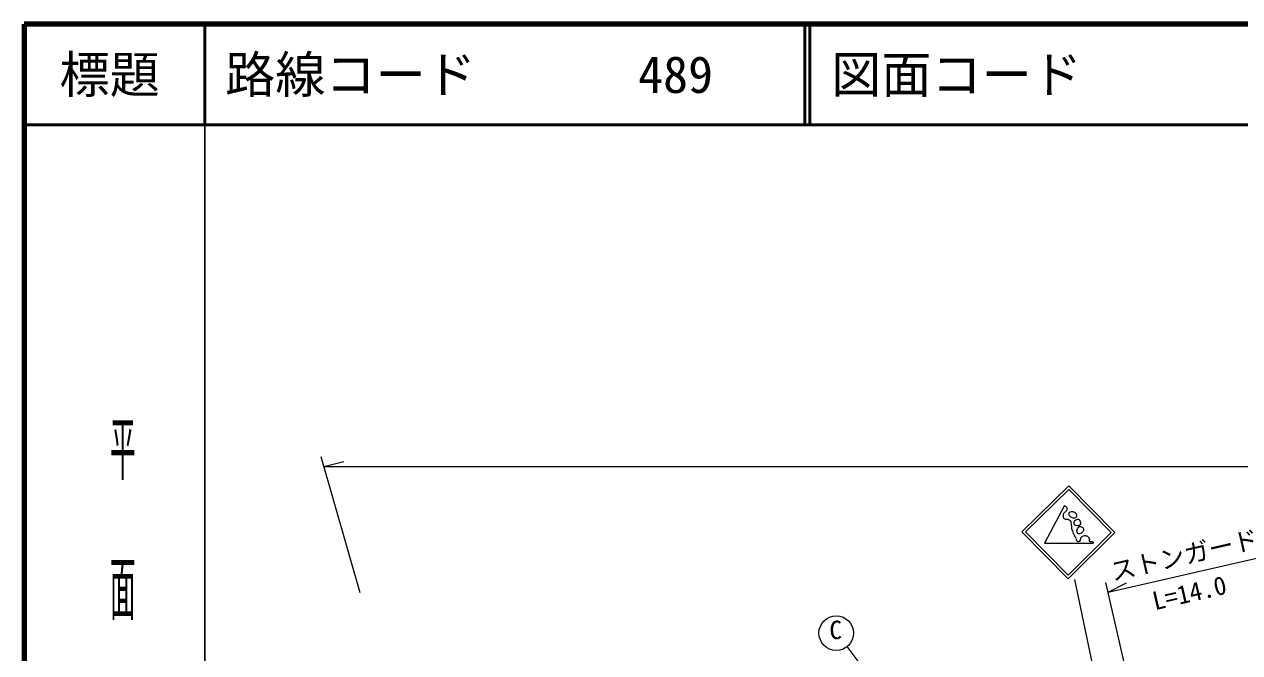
# Model space of a CAD drawing. Units: millimetres, scale not verified. Extents: x 40000 to 680000, y 20000 to 380000.
# Drawn here: x 40000 to 161087, y 317415 to 380000 of the extents above; entities that cross this region are included whole.
import ezdxf
from ezdxf.enums import TextEntityAlignment as Align

# ---------------------------------------------------------------- set-up
doc = ezdxf.new("R2010")
doc.units = ezdxf.units.MM
doc.header["$LTSCALE"] = 1000
for name, color, linetype, lineweight in [('M-BGD', 7, 'Continuous', 13), ('M-STR-HTXT', 7, 'Continuous', 13), ('M-STR-STRC', 7, 'Continuous', 13), ('M-TTL', 2, 'Continuous', 140), ('M-TTL-BAND', 7, 'Continuous', 25), ('M-TTL-LINE', 7, 'Continuous', 50)]:
    doc.layers.add(name, color=color, linetype=linetype, lineweight=lineweight)
doc.layers.add('M-TTL-TXT', color=7, linetype='Continuous')
doc.styles.add('@ＭＳ ゴシック', font='')
doc.styles.add('ＭＳ ゴシック', font='')
doc.styles.get('@ＭＳ ゴシック').set_extended_font_data('@MS Gothic')
doc.styles.get('ＭＳ ゴシック').set_extended_font_data('MS Gothic')

msp = doc.modelspace()

# ---------------------------------------------------------------- linework, layer by layer
at = {"layer": 'M-BGD'}
msp.add_line((138811, 295798), (121986, 318028), dxfattribs=at)
msp.add_circle((120897, 319366), 1725, dxfattribs=at)
at = {"layer": 'M-STR-HTXT'}
for p, q in [((73446, 323384), (69569, 336930)), ((69848, 335955), (71848, 336455)), ((69848, 335955), (258981, 335955)), ((147972, 323429), (163983, 327113)), ((150323, 313212), (147745, 324417)), ((147972, 323429), (149809, 324365))]:
    msp.add_line(p, q, dxfattribs=at)
at = {"layer": 'M-STR-STRC'}
for p, q in [((144058, 334040), (139388, 329444)), ((144055, 333683), (139744, 329441)), ((148297, 329373), (144055, 333683)), ((148654, 329370), (144058, 334040)), ((143646, 332060), (141638, 328312)), ((139388, 329444), (143984, 324774)), ((139744, 329441), (143987, 325130)), ((143984, 324774), (148654, 329370)), ((143987, 325130), (148297, 329373)), ((141638, 328312), (146473, 328312)), ((144622, 324698), (149708, 300619))]:
    msp.add_line(p, q, dxfattribs=at)
for points, knots in [([(143646, 332060), (143704, 332033), (143728, 332014), (143771, 331973), (143850, 331896), (143864, 331822), (143885, 331713), (143897, 331656), (143870, 331621), (143845, 331568), (143787, 331447), (143674, 331441), (143595, 331332), (143558, 331281), (143523, 331256), (143513, 331195), (143492, 331072), (143471, 330990), (143523, 330878), (143556, 330805), (143596, 330769), (143666, 330730), (143719, 330700), (143759, 330708), (143819, 330703), (143888, 330697), (143932, 330729), (143997, 330703), (144088, 330666), (144140, 330631), (144198, 330551), (144303, 330407), (144267, 330281), (144303, 330106), (144313, 330053), (144317, 330023), (144322, 329969), (144330, 329892), (144309, 329845), (144327, 329769), (144347, 329681), (144408, 329652), (144441, 329567), (144481, 329465), (144472, 329398), (144513, 329297), (144567, 329163), (144619, 329098), (144684, 328970), (144714, 328909), (144734, 328876), (144759, 328813), (144795, 328727), (144768, 328655), (144830, 328585), (144892, 328517), (144947, 328457), (145038, 328474), (145130, 328491), (145172, 328550), (145220, 328631), (145251, 328683), (145238, 328724), (145255, 328783), (145273, 328841), (145270, 328884), (145311, 328929), (145358, 328982), (145397, 329003), (145463, 329026), (145574, 329064), (145647, 329092), (145761, 329066), (145887, 329038), (145959, 328990), (146040, 328889), (146091, 328824), (146116, 328774), (146116, 328692), (146116, 328625), (146044, 328573), (146080, 328525), (146100, 328498), (146136, 328511), (146171, 328504), (146238, 328491), (146276, 328486), (146343, 328474), (146387, 328466), (146424, 328485), (146455, 328454), (146476, 328432), (146479, 328411), (146481, 328380), (146483, 328353), (146480, 328340), (146473, 328312)], [0, 0, 0, 0, 1, 1, 1, 2, 2, 2, 3, 3, 3, 4, 4, 4, 5, 5, 5, 6, 6, 6, 7, 7, 7, 8, 8, 8, 9, 9, 9, 10, 10, 10, 11, 11, 11, 12, 12, 12, 13, 13, 13, 14, 14, 14, 15, 15, 15, 16, 16, 16, 17, 17, 17, 18, 18, 18, 19, 19, 19, 20, 20, 20, 21, 21, 21, 22, 22, 22, 23, 23, 23, 24, 24, 24, 25, 25, 25, 26, 26, 26, 27, 27, 27, 28, 28, 28, 29, 29, 29, 30, 30, 30, 31, 31, 31, 32, 32, 32, 32]), ([(144101, 331352), (144157, 331407), (144206, 331422), (144283, 331438), (144369, 331455), (144422, 331454), (144506, 331429), (144604, 331400), (144653, 331363), (144731, 331296), (144795, 331242), (144847, 331211), (144868, 331130), (144887, 331054), (144876, 330995), (144830, 330932), (144786, 330872), (144736, 330854), (144663, 330842), (144522, 330819), (144435, 330851), (144303, 330906), (144238, 330934), (144206, 330961), (144157, 331011), (144116, 331053), (144093, 331079), (144071, 331133), (144053, 331176), (144043, 331205), (144050, 331251), (144057, 331295), (144069, 331322), (144101, 331352)], [0, 0, 0, 0, 1, 1, 1, 2, 2, 2, 3, 3, 3, 4, 4, 4, 5, 5, 5, 6, 6, 6, 7, 7, 7, 8, 8, 8, 9, 9, 9, 10, 10, 10, 11, 11, 11, 11]), ([(144678, 330575), (144727, 330607), (144758, 330619), (144813, 330639), (144847, 330652), (144867, 330658), (144903, 330664), (144955, 330672), (144988, 330688), (145038, 330670), (145109, 330645), (145141, 330605), (145183, 330542), (145226, 330477), (145241, 330431), (145247, 330353), (145253, 330268), (145264, 330201), (145206, 330137), (145158, 330083), (145100, 330091), (145028, 330083), (144916, 330072), (144847, 330075), (144741, 330110), (144676, 330132), (144629, 330144), (144592, 330202), (144544, 330278), (144548, 330343), (144569, 330431), (144580, 330480), (144604, 330502), (144637, 330540), (144651, 330556), (144660, 330564), (144678, 330575)], [0, 0, 0, 0, 1, 1, 1, 2, 2, 2, 3, 3, 3, 4, 4, 4, 5, 5, 5, 6, 6, 6, 7, 7, 7, 8, 8, 8, 9, 9, 9, 10, 10, 10, 11, 11, 11, 12, 12, 12, 12]), ([(145355, 329365), (145280, 329318), (145235, 329278), (145146, 329277), (145034, 329277), (144950, 329298), (144879, 329385), (144832, 329444), (144839, 329500), (144846, 329574), (144854, 329661), (144872, 329713), (144923, 329783), (144988, 329871), (145037, 329928), (145143, 329956), (145219, 329975), (145272, 329961), (145342, 329925), (145454, 329867), (145547, 329817), (145568, 329692), (145585, 329589), (145517, 329533), (145453, 329449), (145422, 329409), (145398, 329392), (145355, 329365)], [0, 0, 0, 0, 1, 1, 1, 2, 2, 2, 3, 3, 3, 4, 4, 4, 5, 5, 5, 6, 6, 6, 7, 7, 7, 8, 8, 8, 9, 9, 9, 9])]:
    msp.add_open_spline(points, degree=3, knots=knots, dxfattribs=at)
at = {"layer": 'M-TTL'}
for p, q in [((40000, 380000), (40000, 20000)), ((680000, 380000), (40000, 380000))]:
    msp.add_line(p, q, dxfattribs=at)
at = {"layer": 'M-TTL-BAND'}
msp.add_line((58000, 370000), (58000, 20000), dxfattribs=at)
at = {"layer": 'M-TTL-LINE'}
for p, q in [((58000, 380000), (58000, 370000)), ((117750, 380000), (117750, 370000)), ((118250, 380000), (118250, 370000)), ((40000, 370000), (680000, 370000))]:
    msp.add_line(p, q, dxfattribs=at)

# ---------------------------------------------------------------- texts
at = {"layer": 'M-BGD', "style": 'ＭＳ ゴシック'}
msp.add_text('C', height=1833, dxfattribs=at).set_placement((120211, 318219), align=Align.BOTTOM_LEFT)
at = {"layer": 'M-STR-HTXT', "style": 'ＭＳ ゴシック'}
for s, p in [('ストンガード', (155897, 325704)), ('L=14.0', (156405, 321942))]:
    msp.add_text(s, height=1833, rotation=12.958, dxfattribs=at).set_placement(p, align=Align.BOTTOM_CENTER)
at = {"layer": 'M-TTL-BAND', "style": '@ＭＳ ゴシック', "width": 2.7}
msp.add_text('平  面  図', height=1894, rotation=270, dxfattribs=at).set_placement((49777, 306475), align=Align.MIDDLE_RIGHT)
at = {"layer": 'M-TTL-TXT', "style": 'ＭＳ ゴシック'}
msp.add_text('標題', height=3666, dxfattribs=at).set_placement((48500, 375000), align=Align.MIDDLE_CENTER)
for s, p in [('路線コード', (60000, 375000)), ('489', (101142, 375000)), ('図面コード', (120380, 375000))]:
    msp.add_text(s, height=3666, dxfattribs=at).set_placement(p, align=Align.MIDDLE_LEFT)

doc.saveas('drawing.dxf')
